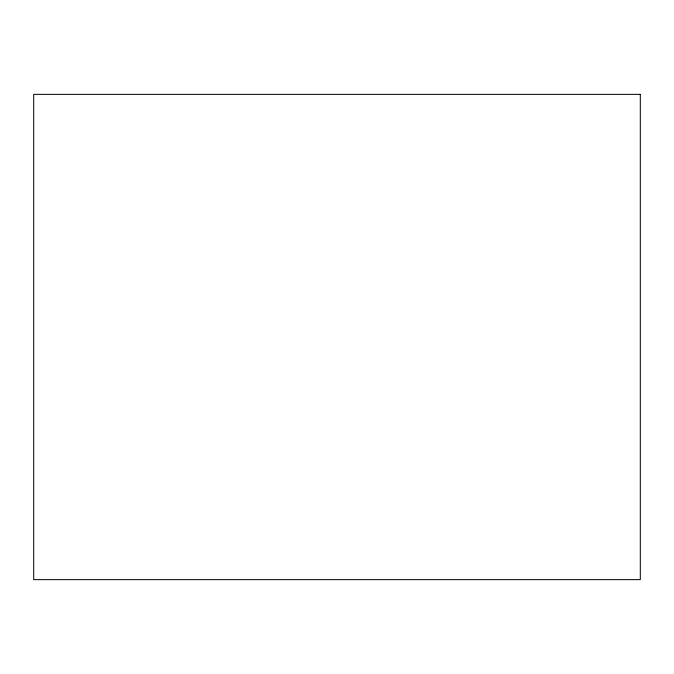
<?xml version="1.0" encoding="UTF-8"?>
<svg xmlns="http://www.w3.org/2000/svg" width="674" height="674" viewBox="0 0 674 674"><rect width="100%" height="100%" fill="white"/><g stroke="black" fill="none" stroke-linecap="round" stroke-linejoin="round"><path stroke-width="1.01" d="M640.3 94.36L33.7 94.36L33.7 579.64L640.3 579.64L640.3 94.36"/></g></svg>
